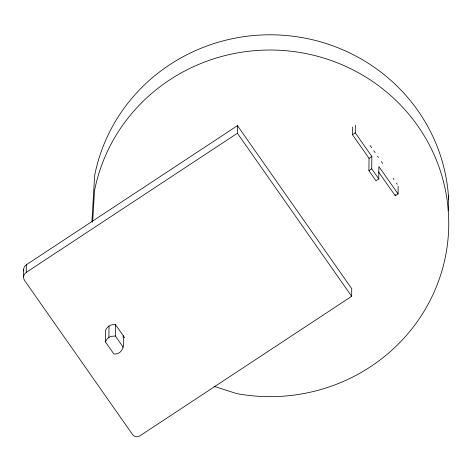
<?xml version="1.0" encoding="UTF-8"?>
<svg xmlns="http://www.w3.org/2000/svg" width="472" height="472" viewBox="0 0 472 472"><rect width="100%" height="100%" fill="white"/><g stroke="black" fill="none" stroke-linecap="round" stroke-linejoin="round"><path stroke-width="0.71" d="M23.6 276.922L23.665 269.305M26.243 272.403L26.308 264.786L237.463 125.64L351.728 288.687L351.664 296.304L139.859 435.88A5.269 5.109 0.5 0 1 132.538 434.523L24.638 280.563A6.059 5.876 0.5 0 1 26.243 272.403L237.392 133.257L237.463 125.64M122.926 336.961L123.316 335.81C124.272 343.468 124.148 354.26 113.905 354.024L105.415 341.905L105.51 330.477C106.849 326.482 111.327 323.969 115.451 324.583L124.667 337.734M105.415 341.905L107.061 339.032L108.89 337.451L108.991 326.028M123.221 347.233L115.351 336.005L115.451 324.583M378.585 171.961L395.271 195.768L398.079 193.921L378.886 166.539L378.78 178.912L375.977 180.764L368.927 170.705L369.033 158.327L352.472 134.703L352.543 127.021M378.78 178.912L371.729 168.852L371.842 156.48L355.28 132.85L355.345 125.174M395.271 195.768L395.282 194.37M398.079 193.921L398.144 186.239M448.264 210.695L448.4 195.461M92.713 221.026L94.5 190.818A178.705 173.318 0.5 0 1 303.484 53.1A178.705 173.318 0.5 0 1 445.592 255.859A178.705 173.318 0.5 0 1 236.608 393.577L213.875 386.285M352.472 134.703L355.28 132.85M369.033 158.327L371.842 156.48M368.927 170.705L371.729 168.852M108.89 337.451L111.079 336.383L115.351 336.005M370.036 145.429L371.718 147.825M373.812 150.816L375.075 152.615M377.588 156.208L378.432 157.4M381.37 161.595L382.627 163.389M393.117 178.357L393.955 179.555M396.474 183.148L397.312 184.345M237.392 133.257L351.664 296.304M92.264 222.182L91.963 220.754L94.636 175.584A178.705 173.318 0.5 0 1 282.285 35.194A178.705 173.318 0.5 0 1 448.636 199.078M23.783 270.834A6.059 5.876 0.5 0 1 26.308 264.786"/></g></svg>
